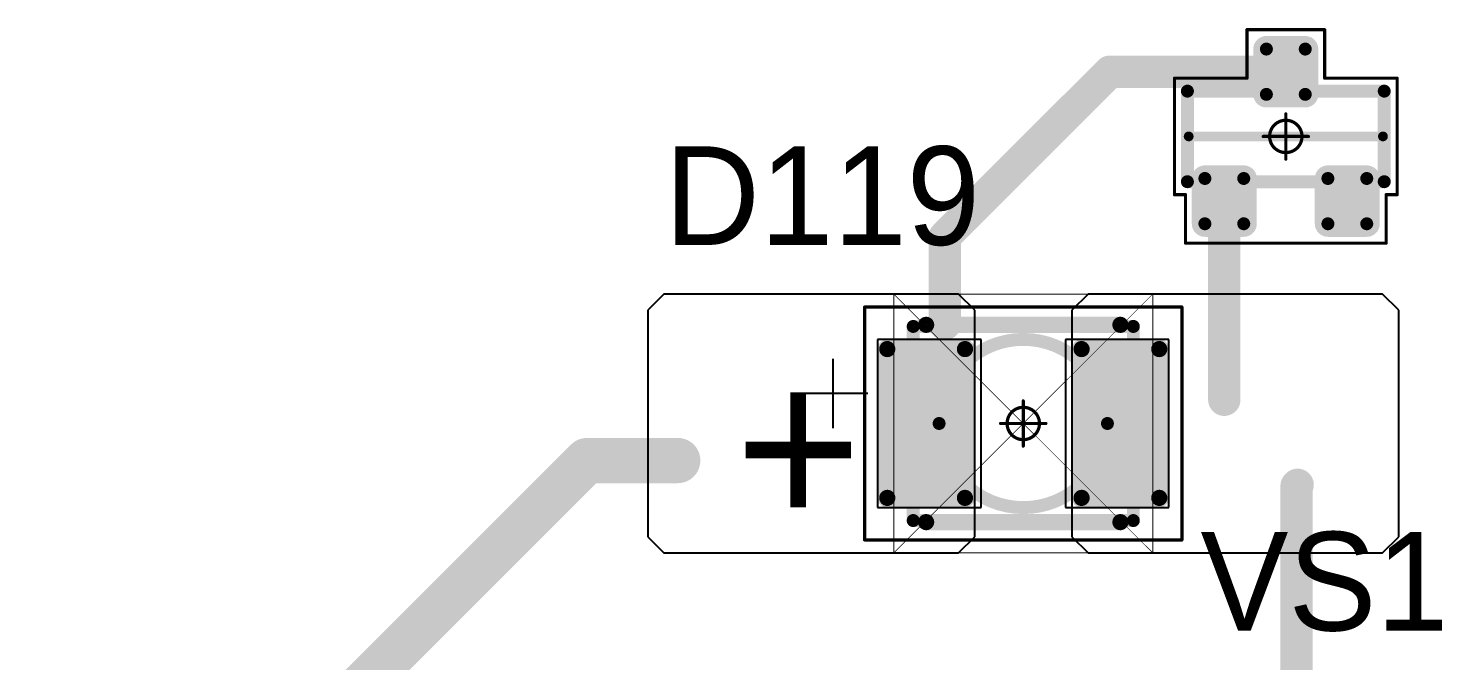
# Model space of a CAD drawing. Header units: millimetres. Extents: x 0 to 1769, y 431 to 1001.
# Drawn here: x 1671.07 to 1692.77, y 589.36 to 599.14 of the extents above; entities that cross this region are included whole.
import ezdxf

# ---------------------------------------------------------------- set-up
doc = ezdxf.new("R2010")
doc.units = ezdxf.units.MM
for name, color, linetype in [('Mechanical13', 56, 'Continuous'), ('Mechanical15', 56, 'Continuous'), ('Mechanical9', 56, 'Continuous'), ('TopLayer', 1, 'Continuous'), ('TopOverlay', 2, 'Continuous'), ('TopPaste', 8, 'Continuous'), ('TopSolder', 216, 'Continuous')]:
    doc.layers.add(name, color=color, linetype=linetype)

# ---------------------------------------------------------------- blocks, each defined once
blk = doc.blocks.new('SOT23_20')
at = {"layer": 'Mechanical13', "const_width": 0.2}
for points in [[(-0.7, 1.52), (-0.7, -1.52)], [(-0.7, 1.52), (0.7, 1.52)], [(0.7, 1.52), (0.7, -1.52)], [(-0.7, -1.52), (0.7, -1.52)]]:
    blk.add_lwpolyline(points, dxfattribs=at)
at = {"layer": 'Mechanical13', "const_width": 0.1}
for points in [[(-0.75, 1.52, 1), (-0.65, 1.52, 1)], [(-0.75, 1.52, 1), (-0.65, 1.52, 1)], [(0.65, 1.52, 1), (0.75, 1.52, 1)], [(0.65, 1.52, 1), (0.75, 1.52, 1)], [(-0.75, -1.52, 1), (-0.65, -1.52, 1)], [(-0.75, -1.52, 1), (-0.65, -1.52, 1)], [(0.65, -1.52, 1), (0.75, -1.52, 1)], [(0.65, -1.52, 1), (0.75, -1.52, 1)]]:
    blk.add_lwpolyline(points, format="xyb", close=True, dxfattribs=at)
at = {"layer": 'Mechanical15', "const_width": 0.05}
for points in [[(-0.9, 1.72), (0.9, 1.72)], [(-0.9, 1.72), (-0.9, 1.55)], [(0.9, 1.72), (0.9, 0.6)], [(-1.65, 1.55), (-0.9, 1.55)], [(-1.65, 1.55), (-1.65, -1.55)], [(0.9, 0.6), (1.65, 0.6)], [(1.65, 0.6), (1.65, -0.6)], [(0, 0.35), (0, -0.35)], [(-0.35, 0), (0.35, 0)], [(0.9, -0.6), (0.9, -1.72)], [(0.9, -0.6), (1.65, -0.6)], [(-1.65, -1.55), (-0.9, -1.55)], [(-0.9, -1.55), (-0.9, -1.72)], [(-0.9, -1.72), (0.9, -1.72)]]:
    blk.add_lwpolyline(points, dxfattribs=at)
at = {"layer": 'Mechanical15'}
for points, const_width in [([(-0.913, 1.72, 1), (-0.888, 1.72, 1)], 0.025), ([(-0.913, 1.72, 1), (-0.888, 1.72, 1)], 0.025), ([(0.888, 1.72, 1), (0.913, 1.72, 1)], 0.025), ([(0.888, 1.72, 1), (0.913, 1.72, 1)], 0.025), ([(-1.662, 1.55, 1), (-1.637, 1.55, 1)], 0.025), ([(-1.662, 1.55, 1), (-1.637, 1.55, 1)], 0.025), ([(-0.913, 1.55, 1), (-0.888, 1.55, 1)], 0.025), ([(-0.913, 1.55, 1), (-0.888, 1.55, 1)], 0.025), ([(0.888, 0.6, 1), (0.913, 0.6, 1)], 0.025), ([(0.888, 0.6, 1), (0.913, 0.6, 1)], 0.025), ([(1.637, 0.6, 1), (1.662, 0.6, 1)], 0.025), ([(1.637, 0.6, 1), (1.662, 0.6, 1)], 0.025), ([(0.25, 0, 1), (-0.25, 0, 1)], 0.05), ([(-0.012, 0.35, 1), (0.012, 0.35, 1)], 0.025), ([(-0.362, 0, 1), (-0.337, 0, 1)], 0.025), ([(-0.262, 0, 1), (-0.238, 0, 1)], 0.025), ([(0.238, 0, 1), (0.262, 0, 1)], 0.025), ([(0.337, 0, 1), (0.362, 0, 1)], 0.025), ([(-0.012, -0.35, 1), (0.012, -0.35, 1)], 0.025), ([(0.888, -0.6, 1), (0.913, -0.6, 1)], 0.025), ([(0.888, -0.6, 1), (0.913, -0.6, 1)], 0.025), ([(1.637, -0.6, 1), (1.662, -0.6, 1)], 0.025), ([(1.637, -0.6, 1), (1.662, -0.6, 1)], 0.025), ([(-1.662, -1.55, 1), (-1.637, -1.55, 1)], 0.025), ([(-1.662, -1.55, 1), (-1.637, -1.55, 1)], 0.025), ([(-0.913, -1.55, 1), (-0.888, -1.55, 1)], 0.025), ([(-0.913, -1.55, 1), (-0.888, -1.55, 1)], 0.025), ([(-0.913, -1.72, 1), (-0.888, -1.72, 1)], 0.025), ([(-0.913, -1.72, 1), (-0.888, -1.72, 1)], 0.025), ([(0.888, -1.72, 1), (0.913, -1.72, 1)], 0.025), ([(0.888, -1.72, 1), (0.913, -1.72, 1)], 0.025)]:
    blk.add_lwpolyline(points, format="xyb", close=True, dxfattribs=dict(at, const_width=const_width))
at = {"layer": 'TopLayer', "const_width": 0.1}
for points in [[(-1.4, 1.25, 1), (-1.3, 1.25, 1)], [(-0.7, 1.25, 1), (-0.6, 1.25, 1)], [(-1.4, 0.65, 1), (-1.3, 0.65, 1)], [(-0.7, 0.65, 1), (-0.6, 0.65, 1)], [(0.6, 0.3, 1), (0.7, 0.3, 1)], [(1.3, 0.3, 1), (1.4, 0.3, 1)], [(0.6, -0.3, 1), (0.7, -0.3, 1)], [(1.3, -0.3, 1), (1.4, -0.3, 1)], [(-1.4, -0.65, 1), (-1.3, -0.65, 1)], [(-0.7, -0.65, 1), (-0.6, -0.65, 1)], [(-1.4, -1.25, 1), (-1.3, -1.25, 1)], [(-0.7, -1.25, 1), (-0.6, -1.25, 1)]]:
    blk.add_lwpolyline(points, format="xyb", close=True, dxfattribs=at)
at = {"layer": 'TopLayer'}
for points in [[(-1.35, 1.35), (-1.35, 0.55), (-0.65, 1.35), (-0.65, 0.55)], [(-1.45, 1.25), (-1.45, 0.65), (-0.55, 1.25), (-0.55, 0.65)], [(0.55, 0.3), (0.55, -0.3), (1.45, 0.3), (1.45, -0.3)], [(0.65, 0.4), (0.65, -0.4), (1.35, 0.4), (1.35, -0.4)], [(-1.45, -0.65), (-1.45, -1.25), (-0.55, -0.65), (-0.55, -1.25)], [(-1.35, -0.55), (-1.35, -1.35), (-0.65, -0.55), (-0.65, -1.35)]]:
    blk.add_solid(points, dxfattribs=at)
at = {"layer": 'TopOverlay', "const_width": 0.15}
blk.add_lwpolyline([(0, 1.5), (0, -1.5)], dxfattribs=at)
at = {"layer": 'TopOverlay', "const_width": 0.075}
for points in [[(-0.038, 1.5, 1), (0.038, 1.5, 1)], [(-0.038, -1.5, 1), (0.038, -1.5, 1)]]:
    blk.add_lwpolyline(points, format="xyb", close=True, dxfattribs=at)
at = {"layer": 'TopPaste', "const_width": 0.075}
for points in [[(-1.387, 1.25, 1), (-1.313, 1.25, 1)], [(-0.687, 1.25, 1), (-0.613, 1.25, 1)], [(-1.387, 0.65, 1), (-1.313, 0.65, 1)], [(-0.687, 0.65, 1), (-0.613, 0.65, 1)], [(0.613, 0.3, 1), (0.687, 0.3, 1)], [(1.313, 0.3, 1), (1.387, 0.3, 1)], [(0.613, -0.3, 1), (0.687, -0.3, 1)], [(1.313, -0.3, 1), (1.387, -0.3, 1)], [(-1.387, -0.65, 1), (-1.313, -0.65, 1)], [(-0.687, -0.65, 1), (-0.613, -0.65, 1)], [(-1.387, -1.25, 1), (-1.313, -1.25, 1)], [(-0.687, -1.25, 1), (-0.613, -1.25, 1)]]:
    blk.add_lwpolyline(points, format="xyb", close=True, dxfattribs=at)
at = {"layer": 'TopPaste'}
for points in [[(-1.35, 1.325), (-1.35, 0.575), (-0.65, 1.325), (-0.65, 0.575)], [(-1.425, 1.25), (-1.425, 0.65), (-0.575, 1.25), (-0.575, 0.65)], [(0.575, 0.3), (0.575, -0.3), (1.425, 0.3), (1.425, -0.3)], [(0.65, 0.375), (0.65, -0.375), (1.35, 0.375), (1.35, -0.375)], [(-1.425, -0.65), (-1.425, -1.25), (-0.575, -0.65), (-0.575, -1.25)], [(-1.35, -0.575), (-1.35, -1.325), (-0.65, -0.575), (-0.65, -1.325)]]:
    blk.add_solid(points, dxfattribs=at)
at = {"layer": 'TopSolder', "const_width": 0.202}
for points in [[(-1.451, 1.25, 1), (-1.249, 1.25, 1)], [(-0.751, 1.25, 1), (-0.549, 1.25, 1)], [(-1.451, 0.65, 1), (-1.249, 0.65, 1)], [(-0.751, 0.65, 1), (-0.549, 0.65, 1)], [(0.549, 0.3, 1), (0.751, 0.3, 1)], [(1.249, 0.3, 1), (1.451, 0.3, 1)], [(0.549, -0.3, 1), (0.751, -0.3, 1)], [(1.249, -0.3, 1), (1.451, -0.3, 1)], [(-1.451, -0.65, 1), (-1.249, -0.65, 1)], [(-0.751, -0.65, 1), (-0.549, -0.65, 1)], [(-1.451, -1.25, 1), (-1.249, -1.25, 1)], [(-0.751, -1.25, 1), (-0.549, -1.25, 1)]]:
    blk.add_lwpolyline(points, format="xyb", close=True, dxfattribs=at)
at = {"layer": 'TopSolder'}
for points in [[(-1.35, 1.452), (-1.35, 0.448), (-0.65, 1.452), (-0.65, 0.448)], [(-1.552, 1.25), (-1.552, 0.65), (-0.448, 1.25), (-0.448, 0.65)], [(0.65, 0.502), (0.65, -0.502), (1.35, 0.502), (1.35, -0.502)], [(0.448, 0.3), (0.448, -0.3), (1.552, 0.3), (1.552, -0.3)], [(-1.552, -0.65), (-1.552, -1.25), (-0.448, -0.65), (-0.448, -1.25)], [(-1.35, -0.448), (-1.35, -1.452), (-0.65, -0.448), (-0.65, -1.452)]]:
    blk.add_solid(points, dxfattribs=at)
blk = doc.blocks.new('T66G_208')
at = {"layer": 'Mechanical13'}
for p, q in [((2.936, 0.071), (2.936, -1)), ((2.4, -0.464), (3.471, -0.464))]:
    blk.add_line(p, q, dxfattribs=at)
at = {"layer": 'Mechanical13', "const_width": 0.2}
for points in [[(1.7, 1.5), (-1.7, 1.5)], [(-1.7, 1.5), (-1.7, -1.5)], [(1.7, 1.5), (1.7, -1.5)], [(1.7, -1.5), (-1.7, -1.5)]]:
    blk.add_lwpolyline(points, dxfattribs=at)
at = {"layer": 'Mechanical13'}
for points, const_width in [([(-1.75, 1.5, 1), (-1.65, 1.5, 1)], 0.1), ([(-1.75, 1.5, 1), (-1.65, 1.5, 1)], 0.1), ([(1.65, 1.5, 1), (1.75, 1.5, 1)], 0.1), ([(1.65, 1.5, 1), (1.75, 1.5, 1)], 0.1), ([(1.3, 0, 1), (-1.3, 0, 1)], 0.2), ([(-1.35, 0, 1), (-1.25, 0, 1)], 0.1), ([(1.25, 0, 1), (1.35, 0, 1)], 0.1), ([(-1.75, -1.5, 1), (-1.65, -1.5, 1)], 0.1), ([(-1.75, -1.5, 1), (-1.65, -1.5, 1)], 0.1), ([(1.65, -1.5, 1), (1.75, -1.5, 1)], 0.1), ([(1.65, -1.5, 1), (1.75, -1.5, 1)], 0.1)]:
    blk.add_lwpolyline(points, format="xyb", close=True, dxfattribs=dict(at, const_width=const_width))
at = {"layer": 'Mechanical15', "const_width": 0.05}
for points in [[(-2.45, 1.8), (-2.45, -1.8)], [(2.45, 1.8), (-2.45, 1.8)], [(2.45, 1.8), (2.45, -1.8)], [(0, 0.35), (0, -0.35)], [(0.35, 0), (-0.35, 0)], [(2.45, -1.8), (-2.45, -1.8)]]:
    blk.add_lwpolyline(points, dxfattribs=at)
at = {"layer": 'Mechanical15'}
for points, const_width in [([(-2.462, 1.8, 1), (-2.438, 1.8, 1)], 0.025), ([(-2.462, 1.8, 1), (-2.438, 1.8, 1)], 0.025), ([(2.438, 1.8, 1), (2.462, 1.8, 1)], 0.025), ([(2.438, 1.8, 1), (2.462, 1.8, 1)], 0.025), ([(0.25, 0, 1), (-0.25, 0, 1)], 0.05), ([(-0.012, 0.35, 1), (0.012, 0.35, 1)], 0.025), ([(-0.362, 0, 1), (-0.337, 0, 1)], 0.025), ([(-0.262, 0, 1), (-0.238, 0, 1)], 0.025), ([(0.238, 0, 1), (0.262, 0, 1)], 0.025), ([(0.337, 0, 1), (0.362, 0, 1)], 0.025), ([(-0.012, -0.35, 1), (0.012, -0.35, 1)], 0.025), ([(-2.462, -1.8, 1), (-2.438, -1.8, 1)], 0.025), ([(-2.462, -1.8, 1), (-2.438, -1.8, 1)], 0.025), ([(2.438, -1.8, 1), (2.462, -1.8, 1)], 0.025), ([(2.438, -1.8, 1), (2.462, -1.8, 1)], 0.025)]:
    blk.add_lwpolyline(points, format="xyb", close=True, dxfattribs=dict(at, const_width=const_width))
at = {"layer": 'TopLayer'}
for p, q in [((-5.55, 2), (-5.8, 1.75)), ((-1, 2), (-5.55, 2)), ((-0.75, 1.75), (-1, 2)), ((1, 2), (0.75, 1.75)), ((5.55, 2), (1, 2)), ((5.8, 1.75), (5.55, 2)), ((-5.8, 1.75), (-5.8, -1.75)), ((-0.75, -1.75), (-0.75, 1.75)), ((0.75, 1.75), (0.75, -1.75)), ((5.8, -1.75), (5.8, 1.75)), ((-5.8, -1.75), (-5.55, -2)), ((-1, -2), (-0.75, -1.75)), ((0.75, -1.75), (1, -2)), ((5.55, -2), (5.8, -1.75)), ((-5.55, -2), (-1, -2)), ((1, -2), (5.55, -2))]:
    blk.add_line(p, q, dxfattribs=at)
at = {"layer": 'TopLayer', "const_width": 0.15}
for points in [[(-2.175, 1.15, 1), (-2.025, 1.15, 1)], [(-0.975, 1.15, 1), (-0.825, 1.15, 1)], [(0.825, 1.15, 1), (0.975, 1.15, 1)], [(2.025, 1.15, 1), (2.175, 1.15, 1)], [(-2.175, -1.15, 1), (-2.025, -1.15, 1)], [(-0.975, -1.15, 1), (-0.825, -1.15, 1)], [(0.825, -1.15, 1), (0.975, -1.15, 1)], [(2.025, -1.15, 1), (2.175, -1.15, 1)]]:
    blk.add_lwpolyline(points, format="xyb", close=True, dxfattribs=at)
at = {"layer": 'TopLayer'}
for points in [[(-0.75, 1.15), (-2.25, 1.15), (-0.75, -1.15), (-2.25, -1.15)], [(-0.9, 1.3), (-2.1, 1.3), (-0.9, -1.3), (-2.1, -1.3)], [(2.25, 1.15), (0.75, 1.15), (2.25, -1.15), (0.75, -1.15)], [(2.1, 1.3), (0.9, 1.3), (2.1, -1.3), (0.9, -1.3)]]:
    blk.add_solid(points, dxfattribs=at)
at = {"layer": 'TopOverlay', "const_width": 0.25}
for points in [[(1.5, 1.525), (-1.5, 1.525)], [(1.5, -1.525), (-1.5, -1.525)]]:
    blk.add_lwpolyline(points, dxfattribs=at)
at = {"layer": 'TopOverlay', "const_width": 0.125}
for points in [[(-1.562, 1.525, 1), (-1.438, 1.525, 1)], [(1.438, 1.525, 1), (1.562, 1.525, 1)], [(-1.562, -1.525, 1), (-1.438, -1.525, 1)], [(1.438, -1.525, 1), (1.562, -1.525, 1)]]:
    blk.add_lwpolyline(points, format="xyb", close=True, dxfattribs=at)
at = {"layer": 'TopPaste', "const_width": 0.125}
for points in [[(-2.163, 1.15, 1), (-2.038, 1.15, 1)], [(-0.963, 1.15, 1), (-0.838, 1.15, 1)], [(0.838, 1.15, 1), (0.963, 1.15, 1)], [(2.038, 1.15, 1), (2.163, 1.15, 1)], [(-2.163, -1.15, 1), (-2.038, -1.15, 1)], [(-0.963, -1.15, 1), (-0.838, -1.15, 1)], [(0.838, -1.15, 1), (0.963, -1.15, 1)], [(2.038, -1.15, 1), (2.163, -1.15, 1)]]:
    blk.add_lwpolyline(points, format="xyb", close=True, dxfattribs=at)
at = {"layer": 'TopPaste'}
for points in [[(-0.775, 1.15), (-2.225, 1.15), (-0.775, -1.15), (-2.225, -1.15)], [(-0.9, 1.275), (-2.1, 1.275), (-0.9, -1.275), (-2.1, -1.275)], [(2.225, 1.15), (0.775, 1.15), (2.225, -1.15), (0.775, -1.15)], [(2.1, 1.275), (0.9, 1.275), (2.1, -1.275), (0.9, -1.275)]]:
    blk.add_solid(points, dxfattribs=at)
at = {"layer": 'TopSolder'}
for p, q in [((-2.25, 1.3), (-2.25, -1.3)), ((-0.65, 1.3), (-2.25, 1.3)), ((-0.65, -1.3), (-0.65, 1.3)), ((0.65, 1.3), (0.65, -1.3)), ((2.25, 1.3), (0.65, 1.3)), ((2.25, -1.3), (2.25, 1.3)), ((-2.25, -1.3), (-0.65, -1.3)), ((0.65, -1.3), (2.25, -1.3))]:
    blk.add_line(p, q, dxfattribs=at)
at = {"layer": 'TopOverlay'}
blk.add_text('+', height=2.5, dxfattribs=at).set_placement((2.5, -0.8))

msp = doc.modelspace()

# ---------------------------------------------------------------- linework, layer by layer
at = {"layer": 'Mechanical9'}
for points, const_width in [([(1684.44, 591.028), (1684.44, 595.028)], 0.0127), ([(1684.44, 595.028), (1688.44, 595.028)], 0.0127), ([(1684.44, 595.028), (1688.44, 591.028)], 0.01), ([(1684.44, 591.028), (1688.44, 595.028)], 0.01), ([(1688.44, 591.028), (1688.44, 595.028)], 0.0127), ([(1684.44, 591.028), (1688.44, 591.028)], 0.0127)]:
    msp.add_lwpolyline(points, dxfattribs=dict(at, const_width=const_width))
for points, const_width in [([(1684.437, 595.028, 1), (1684.443, 595.028, 1)], 0.00635), ([(1684.437, 595.028, 1), (1684.443, 595.028, 1)], 0.00635), ([(1684.437, 595.028, 1), (1684.442, 595.028, 1)], 0.005), ([(1688.437, 595.028, 1), (1688.443, 595.028, 1)], 0.00635), ([(1688.437, 595.028, 1), (1688.443, 595.028, 1)], 0.00635), ([(1688.437, 595.028, 1), (1688.442, 595.028, 1)], 0.005), ([(1684.437, 591.028, 1), (1684.443, 591.028, 1)], 0.00635), ([(1684.437, 591.028, 1), (1684.443, 591.028, 1)], 0.00635), ([(1684.437, 591.028, 1), (1684.442, 591.028, 1)], 0.005), ([(1688.437, 591.028, 1), (1688.443, 591.028, 1)], 0.00635), ([(1688.437, 591.028, 1), (1688.443, 591.028, 1)], 0.00635), ([(1688.437, 591.028, 1), (1688.442, 591.028, 1)], 0.005)]:
    msp.add_lwpolyline(points, format="xyb", close=True, dxfattribs=dict(at, const_width=const_width))
at = {"layer": 'TopLayer'}
for points, const_width in [([(1685.228, 595.915), (1687.777, 598.465)], 0.5), ([(1687.777, 598.465), (1690.495, 598.465)], 0.5), ([(1689.545, 593.395), (1689.545, 596.465)], 0.5), ([(1685.228, 594.567), (1685.228, 595.915)], 0.5), ([(1658.855, 571.606), (1679.703, 592.455)], 0.7), ([(1679.703, 592.455), (1681.103, 592.455)], 0.7), ([(1690.662, 592.065), (1690.677, 592.08)], 0.5), ([(1690.662, 588.402), (1690.662, 592.065)], 0.5)]:
    msp.add_lwpolyline(points, dxfattribs=dict(at, const_width=const_width))
for points, const_width in [([(1687.652, 598.465, 1), (1687.902, 598.465, 1)], 0.25), ([(1687.652, 598.465, 1), (1687.902, 598.465, 1)], 0.25), ([(1690.37, 598.465, 1), (1690.62, 598.465, 1)], 0.25), ([(1689.42, 596.465, 1), (1689.67, 596.465, 1)], 0.25), ([(1685.103, 595.915, 1), (1685.353, 595.915, 1)], 0.25), ([(1685.103, 595.915, 1), (1685.353, 595.915, 1)], 0.25), ([(1685.103, 594.567, 1), (1685.353, 594.567, 1)], 0.25), ([(1689.42, 593.395, 1), (1689.67, 593.395, 1)], 0.25), ([(1679.528, 592.455, 1), (1679.878, 592.455, 1)], 0.35), ([(1679.528, 592.455, 1), (1679.878, 592.455, 1)], 0.35), ([(1680.928, 592.455, 1), (1681.278, 592.455, 1)], 0.35), ([(1690.552, 592.08, 1), (1690.802, 592.08, 1)], 0.25), ([(1690.537, 592.065, 1), (1690.787, 592.065, 1)], 0.25), ([(1690.537, 592.065, 1), (1690.787, 592.065, 1)], 0.25)]:
    msp.add_lwpolyline(points, format="xyb", close=True, dxfattribs=dict(at, const_width=const_width))

# ---------------------------------------------------------------- block references
for name, p, rotation in [('SOT23_20', (1690.495, 597.465), 90), ('T66G_208', (1686.44, 593.028), 180)]:
    msp.add_blockref(name, p, dxfattribs=dict(rotation=rotation))

# ---------------------------------------------------------------- texts
at = {"layer": 'TopOverlay'}
for s, p in [('D119', (1680.901, 595.788)), ('VS120', (1689.176, 589.828))]:
    msp.add_text(s, height=1.524, dxfattribs=at).set_placement(p)

doc.saveas('drawing.dxf')
